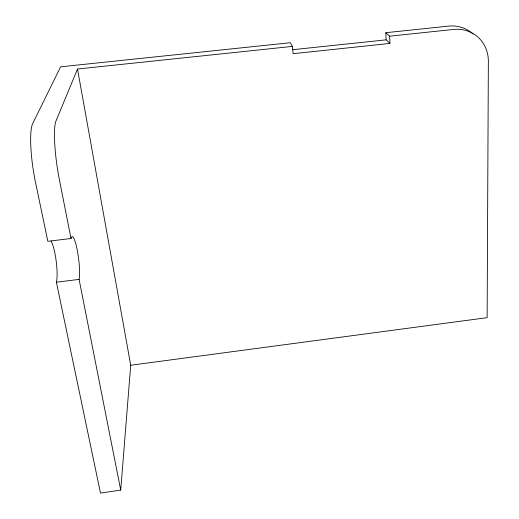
<?xml version="1.0" encoding="UTF-8"?>
<svg xmlns="http://www.w3.org/2000/svg" width="519" height="519" viewBox="0 0 519 519"><rect width="100%" height="100%" fill="white"/><g stroke="black" fill="none" stroke-linecap="round" stroke-linejoin="round"><path stroke-width="0.78" d="M51.05 241.004A22.713 4.21 82.8 0 1 56.182 261.07A22.713 4.21 82.8 0 1 56.389 282.213L100.485 493.05L120.726 490.111L130.717 365.246L77.5 69.021L292.476 46.399L293.079 53.691L389.925 43.427L389.646 36.174L385.831 32.703L448.526 26.132A36.051 32.768 -51.3 0 1 472.971 33.962M77.5 69.021L55.968 121.024A45.361 7.143 81.9 0 0 59.341 179.444L71.012 238.506A22.661 3.639 82.8 0 1 77.182 249.782A22.661 3.639 82.8 0 1 79.089 279.378L120.726 490.111M130.717 365.246L487.133 317.667L488.36 61.411A36.687 33.261 -50.7 0 0 453.431 29.46L389.646 36.174M56.389 282.213L79.089 279.378M71.012 238.506L47.839 241.309L35.474 182.201A45.464 8.265 81.7 0 1 32.684 123.574L60.626 66.808L290.355 42.72L292.476 46.399M292.554 49.72L386.123 39.846L389.925 43.427M385.831 32.703L386.123 39.846"/></g></svg>
